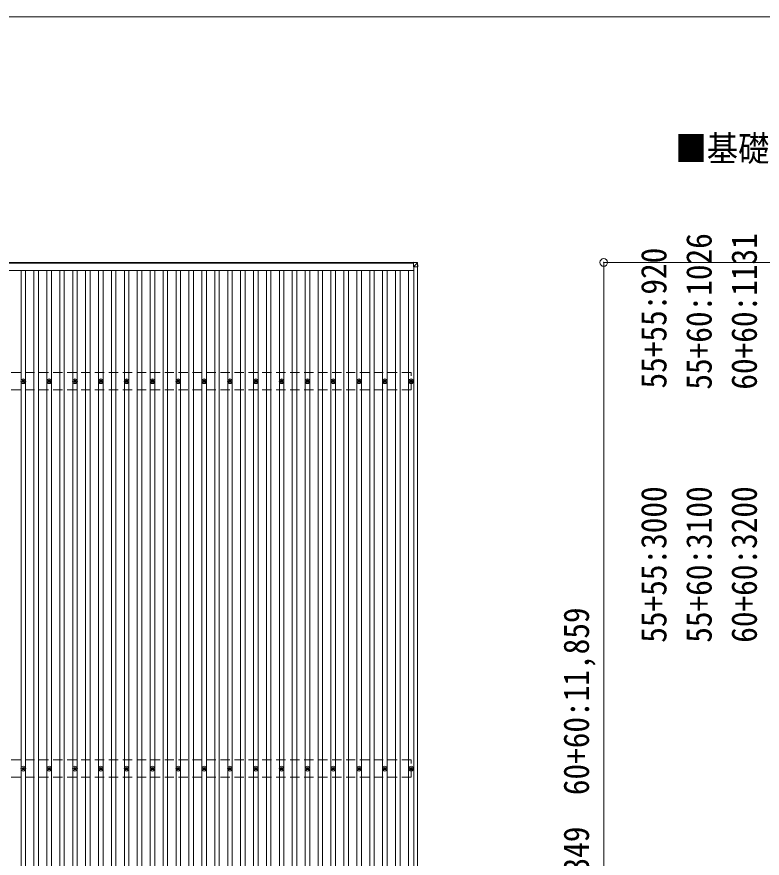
# Model space of a CAD drawing. Units: millimetres at full size, sheet at 1:60; details may follow other scales. Extents: x -16864 to 16864, y -11640 to 11640.
# Drawn here: x -11168 to -5396, y 5124 to 11640 of the extents above; entities that cross this region are included whole.
import ezdxf
from ezdxf.enums import TextEntityAlignment as Align

# ---------------------------------------------------------------- set-up
doc = ezdxf.new("R2010")
doc.units = ezdxf.units.MM
doc.header["$LTSCALE"] = 60
doc.header["$PDMODE"] = 32
doc.header["$PDSIZE"] = 60
doc.linetypes.add('DASHED1', pattern=[1.8, 1.2, -0.6])
for name, color, linetype, lineweight in [('1-1', 2, 'Continuous', 9), ('1-2', 134, 'Continuous', 9), ('1-3', 5, 'Continuous', 5), ('1-4', 2, 'DASHED1', 9), ('1-5', 6, 'Continuous', 9), ('1-8', 6, 'Continuous', 9), ('F-0', 7, 'Continuous', 9)]:
    doc.layers.add(name, color=color, linetype=linetype, lineweight=lineweight)
doc.layers.add('1-7', color=7, linetype='Continuous')
doc.styles.add('ＭＳ ゴシック', font='')
doc.styles.get('ＭＳ ゴシック').set_extended_font_data('MS Gothic')

msp = doc.modelspace()

# ---------------------------------------------------------------- linework, layer by layer
at = {"layer": '1-1'}
for p, q in [((-13538.73, 9737.94), (-8096.52, 9737.94)), ((-8096.52, 9733.34), (-13538.73, 9733.34)), ((-13540.22, 9674.52), (-8094.22, 9674.52)), ((-8134.72, -1043.06), (-8134.72, 9674.52)), ((-8094.22, 4340.09), (-8094.22, 9703.86)), ((-8065.22, 4340.09), (-8065.22, 9703.88))]:
    msp.add_line(p, q, dxfattribs=at)
at = {"layer": '1-2'}
for p, q in [((-11134.72, -1043.06), (-11134.72, 9674.52)), ((-11099.72, -1043.06), (-11099.72, 9674.52)), ((-11034.72, -1043.06), (-11034.72, 9674.52)), ((-10999.72, -1043.06), (-10999.72, 9674.52)), ((-10934.72, -1043.06), (-10934.72, 9674.52)), ((-10899.72, -1043.06), (-10899.72, 9674.52)), ((-10834.72, -1043.06), (-10834.72, 9674.52)), ((-10799.72, -1043.06), (-10799.72, 9674.52)), ((-10734.72, -1043.06), (-10734.72, 9674.52)), ((-10699.72, -1043.06), (-10699.72, 9674.52)), ((-10634.72, -1043.06), (-10634.72, 9674.52)), ((-10599.72, -1043.06), (-10599.72, 9674.52)), ((-10534.72, -1043.06), (-10534.72, 9674.52)), ((-10499.72, -1043.06), (-10499.72, 9674.52)), ((-10434.72, -1043.06), (-10434.72, 9674.52)), ((-10399.72, -1043.06), (-10399.72, 9674.52)), ((-10334.72, -1043.06), (-10334.72, 9674.52)), ((-10299.72, -1043.06), (-10299.72, 9674.52)), ((-10234.72, -1043.06), (-10234.72, 9674.52)), ((-10199.72, -1043.06), (-10199.72, 9674.52)), ((-10134.72, -1043.06), (-10134.72, 9674.52)), ((-10099.72, -1043.06), (-10099.72, 9674.52)), ((-10034.72, -1043.06), (-10034.72, 9674.52)), ((-9999.72, -1043.06), (-9999.72, 9674.52)), ((-9934.72, -1043.06), (-9934.72, 9674.52)), ((-9899.72, -1043.06), (-9899.72, 9674.52)), ((-9834.72, -1043.06), (-9834.72, 9674.52)), ((-9799.72, -1043.06), (-9799.72, 9674.52)), ((-9734.72, -1043.06), (-9734.72, 9674.52)), ((-9699.72, -1043.06), (-9699.72, 9674.52)), ((-9634.72, -1043.06), (-9634.72, 9674.52)), ((-9599.72, -1043.06), (-9599.72, 9674.52)), ((-9534.72, -1043.06), (-9534.72, 9674.52)), ((-9499.72, -1043.06), (-9499.72, 9674.52)), ((-9434.72, -1043.06), (-9434.72, 9674.52)), ((-9399.72, -1043.06), (-9399.72, 9674.52)), ((-9334.72, -1043.06), (-9334.72, 9674.52)), ((-9299.72, -1043.06), (-9299.72, 9674.52)), ((-9234.72, -1043.06), (-9234.72, 9674.52)), ((-9199.72, -1043.06), (-9199.72, 9674.52)), ((-9134.72, -1043.06), (-9134.72, 9674.52)), ((-9099.72, -1043.06), (-9099.72, 9674.52)), ((-9034.72, -1043.06), (-9034.72, 9674.52)), ((-8999.72, -1043.06), (-8999.72, 9674.52)), ((-8934.72, -1043.06), (-8934.72, 9674.52)), ((-8899.72, -1043.06), (-8899.72, 9674.52)), ((-8834.72, -1043.06), (-8834.72, 9674.52)), ((-8799.72, -1043.06), (-8799.72, 9674.52)), ((-8734.72, -1043.06), (-8734.72, 9674.52)), ((-8699.72, -1043.06), (-8699.72, 9674.52)), ((-8634.72, -1043.06), (-8634.72, 9674.52)), ((-8599.72, -1043.06), (-8599.72, 9674.52)), ((-8534.72, -1043.06), (-8534.72, 9674.52)), ((-8499.72, -1043.06), (-8499.72, 9674.52)), ((-8434.72, -1043.06), (-8434.72, 9674.52)), ((-8399.72, -1043.06), (-8399.72, 9674.52)), ((-8334.72, -1043.06), (-8334.72, 9674.52)), ((-8299.72, -1043.06), (-8299.72, 9674.52)), ((-8234.72, -1043.06), (-8234.72, 9674.52)), ((-8199.72, -1043.06), (-8199.72, 9674.52))]:
    msp.add_line(p, q, dxfattribs=at)
at = {"layer": '1-3'}
for p, q in [((-11127.22, 8819.41), (-11122.8, 8819.41)), ((-11127.22, 8815.91), (-11122.8, 8815.91)), ((-11118.97, 8827.66), (-11118.97, 8823.25)), ((-11118.97, 8812.08), (-11118.97, 8807.67)), ((-11115.47, 8827.66), (-11115.47, 8823.25)), ((-11115.47, 8812.08), (-11115.47, 8807.67)), ((-11111.64, 8819.41), (-11107.22, 8819.41)), ((-11111.64, 8815.91), (-11107.22, 8815.91)), ((-10927.22, 8819.41), (-10922.8, 8819.41)), ((-10927.22, 8815.91), (-10922.8, 8815.91)), ((-10918.97, 8827.66), (-10918.97, 8823.25)), ((-10918.97, 8812.08), (-10918.97, 8807.67)), ((-10915.47, 8827.66), (-10915.47, 8823.25)), ((-10915.47, 8812.08), (-10915.47, 8807.67)), ((-10911.64, 8819.41), (-10907.22, 8819.41)), ((-10911.64, 8815.91), (-10907.22, 8815.91)), ((-10727.22, 8819.41), (-10722.8, 8819.41)), ((-10727.22, 8815.91), (-10722.8, 8815.91)), ((-10718.97, 8827.66), (-10718.97, 8823.25)), ((-10718.97, 8812.08), (-10718.97, 8807.67)), ((-10715.47, 8827.66), (-10715.47, 8823.25)), ((-10715.47, 8812.08), (-10715.47, 8807.67)), ((-10711.64, 8819.41), (-10707.22, 8819.41)), ((-10711.64, 8815.91), (-10707.22, 8815.91)), ((-10527.22, 8819.41), (-10522.8, 8819.41)), ((-10527.22, 8815.91), (-10522.8, 8815.91)), ((-10518.97, 8827.66), (-10518.97, 8823.25)), ((-10518.97, 8812.08), (-10518.97, 8807.67)), ((-10515.47, 8827.66), (-10515.47, 8823.25)), ((-10515.47, 8812.08), (-10515.47, 8807.67)), ((-10511.64, 8819.41), (-10507.22, 8819.41)), ((-10511.64, 8815.91), (-10507.22, 8815.91)), ((-10327.22, 8819.41), (-10322.8, 8819.41)), ((-10327.22, 8815.91), (-10322.8, 8815.91)), ((-10318.97, 8827.66), (-10318.97, 8823.25)), ((-10318.97, 8812.08), (-10318.97, 8807.67)), ((-10315.47, 8827.66), (-10315.47, 8823.25)), ((-10315.47, 8812.08), (-10315.47, 8807.67)), ((-10311.64, 8819.41), (-10307.22, 8819.41)), ((-10311.64, 8815.91), (-10307.22, 8815.91)), ((-10127.22, 8819.41), (-10122.8, 8819.41)), ((-10127.22, 8815.91), (-10122.8, 8815.91)), ((-10118.97, 8827.66), (-10118.97, 8823.25)), ((-10118.97, 8812.08), (-10118.97, 8807.67)), ((-10115.47, 8827.66), (-10115.47, 8823.25)), ((-10115.47, 8812.08), (-10115.47, 8807.67)), ((-10111.64, 8819.41), (-10107.22, 8819.41)), ((-10111.64, 8815.91), (-10107.22, 8815.91)), ((-9927.22, 8819.41), (-9922.8, 8819.41)), ((-9927.22, 8815.91), (-9922.8, 8815.91)), ((-9918.97, 8827.66), (-9918.97, 8823.25)), ((-9918.97, 8812.08), (-9918.97, 8807.67)), ((-9915.47, 8827.66), (-9915.47, 8823.25)), ((-9915.47, 8812.08), (-9915.47, 8807.67)), ((-9911.64, 8819.41), (-9907.22, 8819.41)), ((-9911.64, 8815.91), (-9907.22, 8815.91)), ((-9727.22, 8819.41), (-9722.8, 8819.41)), ((-9727.22, 8815.91), (-9722.8, 8815.91)), ((-9718.97, 8827.66), (-9718.97, 8823.25)), ((-9718.97, 8812.08), (-9718.97, 8807.67)), ((-9715.47, 8827.66), (-9715.47, 8823.25)), ((-9715.47, 8812.08), (-9715.47, 8807.67)), ((-9711.64, 8819.41), (-9707.22, 8819.41)), ((-9711.64, 8815.91), (-9707.22, 8815.91)), ((-9527.22, 8819.41), (-9522.8, 8819.41)), ((-9527.22, 8815.91), (-9522.8, 8815.91)), ((-9518.97, 8827.66), (-9518.97, 8823.25)), ((-9518.97, 8812.08), (-9518.97, 8807.67)), ((-9515.47, 8827.66), (-9515.47, 8823.25)), ((-9515.47, 8812.08), (-9515.47, 8807.67)), ((-9511.64, 8819.41), (-9507.22, 8819.41)), ((-9511.64, 8815.91), (-9507.22, 8815.91)), ((-9327.22, 8819.41), (-9322.8, 8819.41)), ((-9327.22, 8815.91), (-9322.8, 8815.91)), ((-9318.97, 8827.66), (-9318.97, 8823.25)), ((-9318.97, 8812.08), (-9318.97, 8807.67)), ((-9315.47, 8827.66), (-9315.47, 8823.25)), ((-9315.47, 8812.08), (-9315.47, 8807.67)), ((-9311.64, 8819.41), (-9307.22, 8819.41)), ((-9311.64, 8815.91), (-9307.22, 8815.91)), ((-9127.22, 8819.41), (-9122.8, 8819.41)), ((-9127.22, 8815.91), (-9122.8, 8815.91)), ((-9118.97, 8827.66), (-9118.97, 8823.25)), ((-9118.97, 8812.08), (-9118.97, 8807.67)), ((-9115.47, 8827.66), (-9115.47, 8823.25)), ((-9115.47, 8812.08), (-9115.47, 8807.67)), ((-9111.64, 8819.41), (-9107.22, 8819.41)), ((-9111.64, 8815.91), (-9107.22, 8815.91)), ((-8927.22, 8819.41), (-8922.8, 8819.41)), ((-8927.22, 8815.91), (-8922.8, 8815.91)), ((-8918.97, 8827.66), (-8918.97, 8823.25)), ((-8918.97, 8812.08), (-8918.97, 8807.67)), ((-8915.47, 8827.66), (-8915.47, 8823.25)), ((-8915.47, 8812.08), (-8915.47, 8807.67)), ((-8911.64, 8819.41), (-8907.22, 8819.41)), ((-8911.64, 8815.91), (-8907.22, 8815.91)), ((-8727.22, 8819.41), (-8722.8, 8819.41)), ((-8727.22, 8815.91), (-8722.8, 8815.91)), ((-8718.97, 8827.66), (-8718.97, 8823.25)), ((-8718.97, 8812.08), (-8718.97, 8807.67)), ((-8715.47, 8827.66), (-8715.47, 8823.25)), ((-8715.47, 8812.08), (-8715.47, 8807.67)), ((-8711.64, 8819.41), (-8707.22, 8819.41)), ((-8711.64, 8815.91), (-8707.22, 8815.91)), ((-8527.22, 8819.41), (-8522.8, 8819.41)), ((-8527.22, 8815.91), (-8522.8, 8815.91)), ((-8518.97, 8827.66), (-8518.97, 8823.25)), ((-8518.97, 8812.08), (-8518.97, 8807.67)), ((-8515.47, 8827.66), (-8515.47, 8823.25)), ((-8515.47, 8812.08), (-8515.47, 8807.67)), ((-8511.64, 8819.41), (-8507.22, 8819.41)), ((-8511.64, 8815.91), (-8507.22, 8815.91)), ((-8327.22, 8819.41), (-8322.8, 8819.41)), ((-8327.22, 8815.91), (-8322.8, 8815.91)), ((-8318.97, 8827.66), (-8318.97, 8823.25)), ((-8318.97, 8812.08), (-8318.97, 8807.67)), ((-8315.47, 8827.66), (-8315.47, 8823.25)), ((-8315.47, 8812.08), (-8315.47, 8807.67)), ((-8311.64, 8819.41), (-8307.22, 8819.41)), ((-8311.64, 8815.91), (-8307.22, 8815.91)), ((-8124.47, 8819.41), (-8120.05, 8819.41)), ((-8124.47, 8815.91), (-8120.05, 8815.91)), ((-8116.22, 8827.66), (-8116.22, 8823.25)), ((-8116.22, 8812.08), (-8116.22, 8807.67)), ((-8112.72, 8827.66), (-8112.72, 8823.25)), ((-8112.72, 8812.08), (-8112.72, 8807.67)), ((-8108.89, 8819.41), (-8104.47, 8819.41)), ((-8108.89, 8815.91), (-8104.47, 8815.91)), ((-11127.22, 5819.41), (-11122.8, 5819.41)), ((-11127.22, 5815.91), (-11122.8, 5815.91)), ((-11118.97, 5827.66), (-11118.97, 5823.25)), ((-11118.97, 5812.08), (-11118.97, 5807.67)), ((-11115.47, 5827.66), (-11115.47, 5823.25)), ((-11115.47, 5812.08), (-11115.47, 5807.67)), ((-11111.64, 5819.41), (-11107.22, 5819.41)), ((-11111.64, 5815.91), (-11107.22, 5815.91)), ((-10927.22, 5819.41), (-10922.8, 5819.41)), ((-10927.22, 5815.91), (-10922.8, 5815.91)), ((-10918.97, 5827.66), (-10918.97, 5823.25)), ((-10918.97, 5812.08), (-10918.97, 5807.67)), ((-10915.47, 5827.66), (-10915.47, 5823.25)), ((-10915.47, 5812.08), (-10915.47, 5807.67)), ((-10911.64, 5819.41), (-10907.22, 5819.41)), ((-10911.64, 5815.91), (-10907.22, 5815.91)), ((-10727.22, 5819.41), (-10722.8, 5819.41)), ((-10727.22, 5815.91), (-10722.8, 5815.91)), ((-10718.97, 5827.66), (-10718.97, 5823.25)), ((-10718.97, 5812.08), (-10718.97, 5807.67)), ((-10715.47, 5827.66), (-10715.47, 5823.25)), ((-10715.47, 5812.08), (-10715.47, 5807.67)), ((-10711.64, 5819.41), (-10707.22, 5819.41)), ((-10711.64, 5815.91), (-10707.22, 5815.91)), ((-10527.22, 5819.41), (-10522.8, 5819.41)), ((-10527.22, 5815.91), (-10522.8, 5815.91)), ((-10518.97, 5827.66), (-10518.97, 5823.25)), ((-10518.97, 5812.08), (-10518.97, 5807.67)), ((-10515.47, 5827.66), (-10515.47, 5823.25)), ((-10515.47, 5812.08), (-10515.47, 5807.67)), ((-10511.64, 5819.41), (-10507.22, 5819.41)), ((-10511.64, 5815.91), (-10507.22, 5815.91)), ((-10327.22, 5819.41), (-10322.8, 5819.41)), ((-10327.22, 5815.91), (-10322.8, 5815.91)), ((-10318.97, 5827.66), (-10318.97, 5823.25)), ((-10318.97, 5812.08), (-10318.97, 5807.67)), ((-10315.47, 5827.66), (-10315.47, 5823.25)), ((-10315.47, 5812.08), (-10315.47, 5807.67)), ((-10311.64, 5819.41), (-10307.22, 5819.41)), ((-10311.64, 5815.91), (-10307.22, 5815.91)), ((-10127.22, 5819.41), (-10122.8, 5819.41)), ((-10127.22, 5815.91), (-10122.8, 5815.91)), ((-10118.97, 5827.66), (-10118.97, 5823.25)), ((-10118.97, 5812.08), (-10118.97, 5807.67)), ((-10115.47, 5827.66), (-10115.47, 5823.25)), ((-10115.47, 5812.08), (-10115.47, 5807.67)), ((-10111.64, 5819.41), (-10107.22, 5819.41)), ((-10111.64, 5815.91), (-10107.22, 5815.91)), ((-9927.22, 5819.41), (-9922.8, 5819.41)), ((-9927.22, 5815.91), (-9922.8, 5815.91)), ((-9918.97, 5827.66), (-9918.97, 5823.25)), ((-9918.97, 5812.08), (-9918.97, 5807.67)), ((-9915.47, 5827.66), (-9915.47, 5823.25)), ((-9915.47, 5812.08), (-9915.47, 5807.67)), ((-9911.64, 5819.41), (-9907.22, 5819.41)), ((-9911.64, 5815.91), (-9907.22, 5815.91)), ((-9727.22, 5819.41), (-9722.8, 5819.41)), ((-9727.22, 5815.91), (-9722.8, 5815.91)), ((-9718.97, 5827.66), (-9718.97, 5823.25)), ((-9718.97, 5812.08), (-9718.97, 5807.67)), ((-9715.47, 5827.66), (-9715.47, 5823.25)), ((-9715.47, 5812.08), (-9715.47, 5807.67)), ((-9711.64, 5819.41), (-9707.22, 5819.41)), ((-9711.64, 5815.91), (-9707.22, 5815.91)), ((-9527.22, 5819.41), (-9522.8, 5819.41)), ((-9527.22, 5815.91), (-9522.8, 5815.91)), ((-9518.97, 5827.66), (-9518.97, 5823.25)), ((-9518.97, 5812.08), (-9518.97, 5807.67)), ((-9515.47, 5827.66), (-9515.47, 5823.25)), ((-9515.47, 5812.08), (-9515.47, 5807.67)), ((-9511.64, 5819.41), (-9507.22, 5819.41)), ((-9511.64, 5815.91), (-9507.22, 5815.91)), ((-9327.22, 5819.41), (-9322.8, 5819.41)), ((-9327.22, 5815.91), (-9322.8, 5815.91)), ((-9318.97, 5827.66), (-9318.97, 5823.25)), ((-9318.97, 5812.08), (-9318.97, 5807.67)), ((-9315.47, 5827.66), (-9315.47, 5823.25)), ((-9315.47, 5812.08), (-9315.47, 5807.67)), ((-9311.64, 5819.41), (-9307.22, 5819.41)), ((-9311.64, 5815.91), (-9307.22, 5815.91)), ((-9127.22, 5819.41), (-9122.8, 5819.41)), ((-9127.22, 5815.91), (-9122.8, 5815.91)), ((-9118.97, 5827.66), (-9118.97, 5823.25)), ((-9118.97, 5812.08), (-9118.97, 5807.67)), ((-9115.47, 5827.66), (-9115.47, 5823.25)), ((-9115.47, 5812.08), (-9115.47, 5807.67)), ((-9111.64, 5819.41), (-9107.22, 5819.41)), ((-9111.64, 5815.91), (-9107.22, 5815.91)), ((-8927.22, 5819.41), (-8922.8, 5819.41)), ((-8927.22, 5815.91), (-8922.8, 5815.91)), ((-8918.97, 5827.66), (-8918.97, 5823.25)), ((-8918.97, 5812.08), (-8918.97, 5807.67)), ((-8915.47, 5827.66), (-8915.47, 5823.25)), ((-8915.47, 5812.08), (-8915.47, 5807.67)), ((-8911.64, 5819.41), (-8907.22, 5819.41)), ((-8911.64, 5815.91), (-8907.22, 5815.91)), ((-8727.22, 5819.41), (-8722.8, 5819.41)), ((-8727.22, 5815.91), (-8722.8, 5815.91)), ((-8718.97, 5827.66), (-8718.97, 5823.25)), ((-8718.97, 5812.08), (-8718.97, 5807.67)), ((-8715.47, 5827.66), (-8715.47, 5823.25)), ((-8715.47, 5812.08), (-8715.47, 5807.67)), ((-8711.64, 5819.41), (-8707.22, 5819.41)), ((-8711.64, 5815.91), (-8707.22, 5815.91)), ((-8527.22, 5819.41), (-8522.8, 5819.41)), ((-8527.22, 5815.91), (-8522.8, 5815.91)), ((-8518.97, 5827.66), (-8518.97, 5823.25)), ((-8518.97, 5812.08), (-8518.97, 5807.67)), ((-8515.47, 5827.66), (-8515.47, 5823.25)), ((-8515.47, 5812.08), (-8515.47, 5807.67)), ((-8511.64, 5819.41), (-8507.22, 5819.41)), ((-8511.64, 5815.91), (-8507.22, 5815.91)), ((-8327.22, 5819.41), (-8322.8, 5819.41)), ((-8327.22, 5815.91), (-8322.8, 5815.91)), ((-8318.97, 5827.66), (-8318.97, 5823.25)), ((-8318.97, 5812.08), (-8318.97, 5807.67)), ((-8315.47, 5827.66), (-8315.47, 5823.25)), ((-8315.47, 5812.08), (-8315.47, 5807.67)), ((-8311.64, 5819.41), (-8307.22, 5819.41)), ((-8311.64, 5815.91), (-8307.22, 5815.91)), ((-8124.47, 5819.41), (-8120.05, 5819.41)), ((-8124.47, 5815.91), (-8120.05, 5815.91)), ((-8116.22, 5827.66), (-8116.22, 5823.25)), ((-8116.22, 5812.08), (-8116.22, 5807.67)), ((-8112.72, 5827.66), (-8112.72, 5823.25)), ((-8112.72, 5812.08), (-8112.72, 5807.67)), ((-8108.89, 5819.41), (-8104.47, 5819.41)), ((-8108.89, 5815.91), (-8104.47, 5815.91))]:
    msp.add_line(p, q, dxfattribs=at)
for centre, radius in [((-11117.22, 8817.66), 18.25), ((-11117.22, 8817.66), 10.15), ((-11117.22, 8817.66), 5.85), ((-11117.22, 8817.66), 5.25), ((-10917.22, 8817.66), 18.25), ((-10917.22, 8817.66), 10.15), ((-10917.22, 8817.66), 5.85), ((-10917.22, 8817.66), 5.25), ((-10717.22, 8817.66), 18.25), ((-10717.22, 8817.66), 10.15), ((-10717.22, 8817.66), 5.85), ((-10717.22, 8817.66), 5.25), ((-10517.22, 8817.66), 18.25), ((-10517.22, 8817.66), 10.15), ((-10517.22, 8817.66), 5.85), ((-10517.22, 8817.66), 5.25), ((-10317.22, 8817.66), 18.25), ((-10317.22, 8817.66), 10.15), ((-10317.22, 8817.66), 5.85), ((-10317.22, 8817.66), 5.25), ((-10117.22, 8817.66), 18.25), ((-10117.22, 8817.66), 10.15), ((-10117.22, 8817.66), 5.85), ((-10117.22, 8817.66), 5.25), ((-9917.22, 8817.66), 18.25), ((-9917.22, 8817.66), 10.15), ((-9917.22, 8817.66), 5.85), ((-9917.22, 8817.66), 5.25), ((-9717.22, 8817.66), 18.25), ((-9717.22, 8817.66), 10.15), ((-9717.22, 8817.66), 5.85), ((-9717.22, 8817.66), 5.25), ((-9517.22, 8817.66), 18.25), ((-9517.22, 8817.66), 10.15), ((-9517.22, 8817.66), 5.85), ((-9517.22, 8817.66), 5.25), ((-9317.22, 8817.66), 18.25), ((-9317.22, 8817.66), 10.15), ((-9317.22, 8817.66), 5.85), ((-9317.22, 8817.66), 5.25), ((-9117.22, 8817.66), 18.25), ((-9117.22, 8817.66), 10.15), ((-9117.22, 8817.66), 5.85), ((-9117.22, 8817.66), 5.25), ((-8917.22, 8817.66), 18.25), ((-8917.22, 8817.66), 10.15), ((-8917.22, 8817.66), 5.85), ((-8917.22, 8817.66), 5.25), ((-8717.22, 8817.66), 18.25), ((-8717.22, 8817.66), 10.15), ((-8717.22, 8817.66), 5.85), ((-8717.22, 8817.66), 5.25), ((-8517.22, 8817.66), 18.25), ((-8517.22, 8817.66), 10.15), ((-8517.22, 8817.66), 5.85), ((-8517.22, 8817.66), 5.25), ((-8317.22, 8817.66), 18.25), ((-8317.22, 8817.66), 10.15), ((-8317.22, 8817.66), 5.85), ((-8317.22, 8817.66), 5.25), ((-8114.47, 8817.66), 18.25), ((-8114.47, 8817.66), 10.15), ((-8114.47, 8817.66), 5.85), ((-8114.47, 8817.66), 5.25), ((-11117.22, 5817.66), 18.25), ((-11117.22, 5817.66), 10.15), ((-11117.22, 5817.66), 5.85), ((-11117.22, 5817.66), 5.25), ((-10917.22, 5817.66), 18.25), ((-10917.22, 5817.66), 10.15), ((-10917.22, 5817.66), 5.85), ((-10917.22, 5817.66), 5.25), ((-10717.22, 5817.66), 18.25), ((-10717.22, 5817.66), 10.15), ((-10717.22, 5817.66), 5.85), ((-10717.22, 5817.66), 5.25), ((-10517.22, 5817.66), 18.25), ((-10517.22, 5817.66), 10.15), ((-10517.22, 5817.66), 5.85), ((-10517.22, 5817.66), 5.25), ((-10317.22, 5817.66), 18.25), ((-10317.22, 5817.66), 10.15), ((-10317.22, 5817.66), 5.85), ((-10317.22, 5817.66), 5.25), ((-10117.22, 5817.66), 18.25), ((-10117.22, 5817.66), 10.15), ((-10117.22, 5817.66), 5.85), ((-10117.22, 5817.66), 5.25), ((-9917.22, 5817.66), 18.25), ((-9917.22, 5817.66), 10.15), ((-9917.22, 5817.66), 5.85), ((-9917.22, 5817.66), 5.25), ((-9717.22, 5817.66), 18.25), ((-9717.22, 5817.66), 10.15), ((-9717.22, 5817.66), 5.85), ((-9717.22, 5817.66), 5.25), ((-9517.22, 5817.66), 18.25), ((-9517.22, 5817.66), 10.15), ((-9517.22, 5817.66), 5.85), ((-9517.22, 5817.66), 5.25), ((-9317.22, 5817.66), 18.25), ((-9317.22, 5817.66), 10.15), ((-9317.22, 5817.66), 5.85), ((-9317.22, 5817.66), 5.25), ((-9117.22, 5817.66), 18.25), ((-9117.22, 5817.66), 10.15), ((-9117.22, 5817.66), 5.85), ((-9117.22, 5817.66), 5.25), ((-8917.22, 5817.66), 18.25), ((-8917.22, 5817.66), 10.15), ((-8917.22, 5817.66), 5.85), ((-8917.22, 5817.66), 5.25), ((-8717.22, 5817.66), 18.25), ((-8717.22, 5817.66), 10.15), ((-8717.22, 5817.66), 5.85), ((-8717.22, 5817.66), 5.25), ((-8517.22, 5817.66), 18.25), ((-8517.22, 5817.66), 10.15), ((-8517.22, 5817.66), 5.85), ((-8517.22, 5817.66), 5.25), ((-8317.22, 5817.66), 18.25), ((-8317.22, 5817.66), 10.15), ((-8317.22, 5817.66), 5.85), ((-8317.22, 5817.66), 5.25), ((-8114.47, 5817.66), 18.25), ((-8114.47, 5817.66), 10.15), ((-8114.47, 5817.66), 5.85), ((-8114.47, 5817.66), 5.25)]:
    msp.add_circle(centre, radius, dxfattribs=at)
at = {"layer": '1-4'}
for p, q in [((-8114.47, 8884.66), (-13517.22, 8884.66)), ((-8114.47, 8750.66), (-8114.47, 8884.66)), ((-8114.47, 8750.66), (-13517.22, 8750.66)), ((-8114.47, 5884.66), (-13517.22, 5884.66)), ((-8114.47, 5750.66), (-8114.47, 5884.66)), ((-8114.47, 5750.66), (-13517.22, 5750.66))]:
    msp.add_line(p, q, dxfattribs=at)
at = {"layer": '1-5'}
for p, q in [((-8096.52, 9740.27), (-8065.96, 9738.38)), ((-8096.52, 9740.27), (-8096.52, 9738.21)), ((-8096.52, 9738.21), (-8096.52, 9736.28)), ((-8065.96, 9736.34), (-8096.52, 9738.21)), ((-8096.52, 9736.28), (-8096.52, 9703.86)), ((-8096.52, 9736.28), (-8066.03, 9734.41)), ((-8096.52, 9703.86), (-8066.08, 9734.32)), ((-8066.08, 9734.32), (-8065.98, 9734.31)), ((-8065.98, 9734.31), (-8064.12, 9703.88)), ((-8065.96, 9738.38), (-8065.96, 9736.34)), ((-8064.09, 9734.46), (-8064.09, 9736.5)), ((-8062.22, 9703.91), (-8064.09, 9734.46)), ((-8064.12, 9703.88), (-8096.52, 9703.86))]:
    msp.add_line(p, q, dxfattribs=at)
msp.add_lwpolyline([(-8064.09, 9736.5), (-8062.22, 9705.98), (-8062.22, 9703.91)], dxfattribs=at)
for centre, radius, start, end in [((-8075.88, 9735.41), 9.96, 353.67631, 5.33748), ((-8067.15, 9761.01), 26.72, 272.51919, 276.58892), ((-8066.08, 9734.34), 2, 3.50293, 86.50293)]:
    msp.add_arc(centre, radius, start, end, dxfattribs=at)
for centre, major_axis, ratio, start_param, end_param in [((-8102.09, 9736.51), (36.07, -2.1), 0.055318, 6.2340332, 6.2831003), ((-8066.08, 9734.34), (0.12, 2), 0.02541, 4.750356, 6.2688902), ((-8066.08, 9736.38), (1.89, -0.66), 0.999297, 0.3970002, 1.8456235), ((-8064.22, 9703.91), (2, 0), 0.014285, 4.7646511, 6.2831853)]:
    msp.add_ellipse(centre, major_axis=major_axis, ratio=ratio, start_param=start_param, end_param=end_param, dxfattribs=at)
at = {"layer": '1-8'}
for p, q in [((-6622.56, 9737.94), (-6622.56, -1100.98)), ((-4324.56, 9737.94), (-6622.56, 9737.94))]:
    msp.add_line(p, q, dxfattribs=at)
msp.add_point((-6622.56, 9737.94), dxfattribs=at)
at = {"layer": 'F-0', "color": 5, "lineweight": 5}
msp.add_line((-16864.12, 11640), (16015.88, 11640), dxfattribs=at)

# ---------------------------------------------------------------- texts
at = {"layer": '1-7', "style": 'ＭＳ ゴシック', "width": 0.9}
msp.add_text('■基礎配置図', height=197.9, dxfattribs=at).set_placement((-6068.04, 10461.81), align=Align.BOTTOM_LEFT)
at = {"layer": '1-8', "color": 7, "style": 'ＭＳ ゴシック', "width": 0.9}
for s, p in [('55+60:1026', (-5727.56, 8752.74)), ('60+60:1131', (-5377.56, 8752.74)), ('55+55:920', (-6077.56, 8761.49)), ('55+55:3000', (-6077.56, 6792.54)), ('55+60:3100', (-5727.56, 6792.54)), ('60+60:3200', (-5377.56, 6792.54)), ('55+55:1,0839\u300055+60:11,349\u300060+60:11,859', (-6677.56, 2218.48))]:
    msp.add_text(s, height=197.9, rotation=90, dxfattribs=at).set_placement(p, align=Align.BOTTOM_LEFT)

doc.saveas('drawing.dxf')
